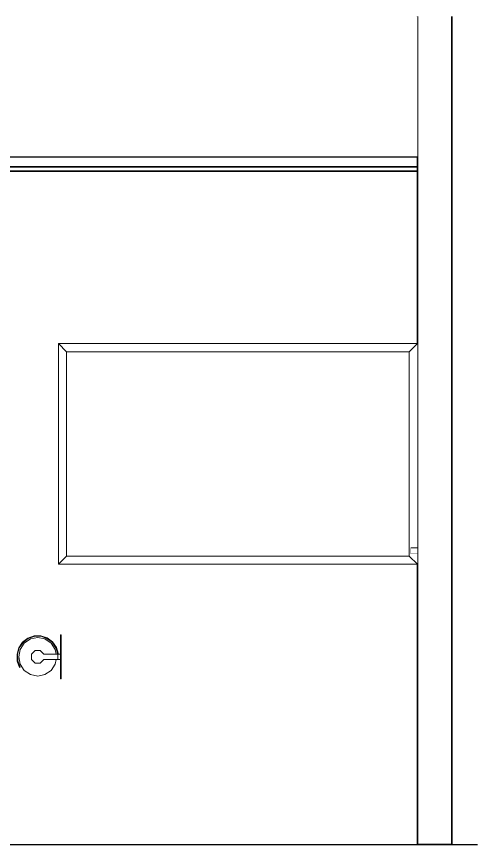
# Model space of a CAD drawing. Header units: millimetres. Extents: x 14397 to 67587, y -11631 to -8348.
# Drawn here: x 33415 to 35084, y -11348 to -8348 of the extents above; entities that cross this region are included whole.
import ezdxf

# ---------------------------------------------------------------- set-up
doc = ezdxf.new("R2010")
doc.units = ezdxf.units.MM
doc.header["$MEASUREMENT"] = 0
doc.linetypes.add('Wipeout_Contour', pattern=[1000, 0, -1000])
for name, color, linetype in [('NewA-Ee_25_10-M_WallsInternal', 7, 'Continuous'), ('NewA-Ee_30_40-M_Floors', 7, 'Continuous'), ('NewA-Ee_40_20-M_GeneralFFAndEInternalEquipment', 7, 'Continuous'), ('NewA-Ss_30_25-M_CeilingAndSoffitSystems', 7, 'Continuous')]:
    doc.layers.add(name, color=color, linetype=linetype)

# ---------------------------------------------------------------- blocks, each defined once
blk = doc.blocks.new('Section Elem_48_6', base_point=(23895.5, -115148.2))
at = {"layer": 'NewA-Ee_25_10-M_WallsInternal', "color": 92, "linetype": 'Continuous', "lineweight": 35}
for p, q in [((34866.8, -8348.2), (34866.8, -8858.2)), ((34991.8, -8348.2), (34991.8, -8403.2)), ((34991.8, -8453.2), (34991.8, -11348.2)), ((34866.8, -8908.2), (34866.8, -11348.2)), ((34991.8, -11348.2), (34866.8, -11348.2))]:
    blk.add_line(p, q, dxfattribs=at)
at = {"layer": 'NewA-Ee_25_10-M_WallsInternal', "color": 92, "linetype": 'Continuous', "lineweight": 35, "flags": 128}
for points in [[(34991.8, -8403.2), (34991.8, -8438.2), (34991.8, -8453.2)], [(34866.8, -8858.2), (34866.8, -8893.2), (34866.8, -8908.2)]]:
    blk.add_lwpolyline(points, dxfattribs=at)
blk = doc.blocks.new('Section Elem_49_6', base_point=(23895.5, -115148.2))
at = {"color": 254, "linetype": 'Wipeout_Contour', "lineweight": 0, "ltscale": 138180.127655}
blk.add_wipeout([(34866.8, -8348.2), (32040.8, -8348.2), (32040.8, -8858.2), (34866.8, -8858.2)], dxfattribs=at).dxf.layer = 'NewA-Ee_25_10-M_WallsInternal'
blk = doc.blocks.new('Section Elem_50_6', base_point=(23895.5, -115148.2))
at = {"layer": 'NewA-Ee_30_40-M_Floors', "linetype": 'Continuous'}
for p, q in [((31799.9, -11348.2), (31890.8, -11348.2)), ((32040.8, -11348.2), (34866.8, -11348.2)), ((34991.8, -11348.2), (35084.1, -11348.2))]:
    blk.add_line(p, q, dxfattribs=at)
blk = doc.blocks.new('Section Elem_51_6', base_point=(23895.5, -115148.2))
at = {"layer": 'NewA-Ss_30_25-M_CeilingAndSoffitSystems', "linetype": 'Continuous', "lineweight": 13}
h = blk.add_hatch(dxfattribs=at)
h.set_pattern_fill('Plaster_0006', color=6, style=0, pattern_type=2)
h.set_pattern_definition([(0, (23895.45, -115148.235), (0, 86.60254), [0, -50]), (0, (23920.45, -115104.93), (0, 86.60254), [0, -50])])
h.paths.add_polyline_path([(32040.8, -8893.2), (32040.8, -8908.2), (34866.8, -8908.2), (34866.8, -8893.2)])
at = {"layer": 'NewA-Ss_30_25-M_CeilingAndSoffitSystems', "linetype": 'Continuous'}
blk.add_line((34866.8, -8858.2), (32040.8, -8858.2), dxfattribs=at)
at = {"layer": 'NewA-Ss_30_25-M_CeilingAndSoffitSystems', "color": 92, "linetype": 'Continuous', "lineweight": 35}
for p, q in [((34866.8, -8893.2), (32040.8, -8893.2)), ((34866.8, -8908.2), (32040.8, -8908.2))]:
    blk.add_line(p, q, dxfattribs=at)
blk = doc.blocks.new('Section Elem_53_6', base_point=(23895.5, -115148.2))
at = {"color": 254, "linetype": 'Wipeout_Contour', "lineweight": 0, "ltscale": 140918.847939}
blk.add_wipeout([(33574.5, -10588.2), (33574.5, -10748.2), (33576.5, -10748.2), (33576.5, -10588.2)], dxfattribs=at).dxf.layer = 'NewA-Ee_40_20-M_GeneralFFAndEInternalEquipment'
at = {"color": 254, "linetype": 'Wipeout_Contour', "lineweight": 0, "ltscale": 878809.589054}
blk.add_wipeout([(33428.6, -10641.4), (33423.4, -10668.2), (33428.6, -10695), (33443.4, -10717.7), (33465.7, -10732.9), (33491.9, -10738.2), (33518.2, -10732.9), (33540.4, -10717.7), (33555.3, -10695), (33558.6, -10678.2), (33514.4, -10678.2), (33501, -10691.5), (33482.4, -10691.3), (33469.3, -10677.7), (33469.3, -10658.7), (33482.4, -10645.2), (33501, -10645), (33514.4, -10658.2), (33558.6, -10658.2), (33555.3, -10641.4), (33540.4, -10618.7), (33518.2, -10603.6), (33491.9, -10598.2), (33465.7, -10603.6), (33443.4, -10618.7)], dxfattribs=at).dxf.layer = 'NewA-Ee_40_20-M_GeneralFFAndEInternalEquipment'
at = {"layer": 'NewA-Ee_40_20-M_GeneralFFAndEInternalEquipment', "color": 1, "linetype": 'Continuous', "lineweight": 18}
for p, q in [((33465.7, -10732.9), (33491.9, -10738.2)), ((33491.9, -10738.2), (33518.2, -10732.9)), ((33574.5, -10748.2), (33576.5, -10748.2))]:
    blk.add_line(p, q, dxfattribs=at)
at = {"color": 254, "linetype": 'Wipeout_Contour', "lineweight": 0, "ltscale": 948756.418704}
blk.add_wipeout([(33574.5, -10658.2), (33566.7, -10658.2), (33559.8, -10634.6), (33545.9, -10614.5), (33526.5, -10599.8), (33503.6, -10592.2), (33479.4, -10592.3), (33456.6, -10600.2), (33437.3, -10615.1), (33423.7, -10635.4), (33417, -10659.1), (33418, -10683.7), (33426.6, -10706.7), (33428.3, -10705.7), (33420, -10683.3), (33419, -10659.4), (33425.4, -10636.3), (33438.7, -10616.5), (33457.4, -10602), (33479.6, -10594.3), (33503.1, -10594.1), (33525.5, -10601.5), (33544.4, -10615.7), (33557.9, -10635.3), (33564.7, -10658.2), (33564.7, -10678.2), (33574.5, -10678.2)], dxfattribs=at).dxf.layer = 'NewA-Ee_40_20-M_GeneralFFAndEInternalEquipment'
at = {"layer": 'NewA-Ee_40_20-M_GeneralFFAndEInternalEquipment', "color": 1, "linetype": 'Continuous', "lineweight": 18}
for p, q in [((33576.5, -10588.2), (33574.5, -10588.2)), ((33437.3, -10615.1), (33423.7, -10635.4)), ((33425.4, -10636.3), (33438.7, -10616.5)), ((33443.4, -10618.7), (33428.6, -10641.4)), ((33456.6, -10600.2), (33437.3, -10615.1)), ((33438.7, -10616.5), (33457.4, -10602)), ((33465.7, -10603.6), (33443.4, -10618.7)), ((33479.4, -10592.3), (33456.6, -10600.2)), ((33457.4, -10602), (33479.6, -10594.3)), ((33491.9, -10598.2), (33465.7, -10603.6)), ((33503.6, -10592.2), (33479.4, -10592.3)), ((33479.6, -10594.3), (33503.1, -10594.1)), ((33518.2, -10603.6), (33491.9, -10598.2)), ((33503.1, -10594.1), (33525.5, -10601.5)), ((33526.5, -10599.8), (33503.6, -10592.2)), ((33540.4, -10618.7), (33518.2, -10603.6)), ((33525.5, -10601.5), (33544.4, -10615.7)), ((33545.9, -10614.5), (33526.5, -10599.8)), ((33423.7, -10635.4), (33417, -10659.1)), ((33419, -10659.4), (33425.4, -10636.3)), ((33428.6, -10641.4), (33423.4, -10668.2)), ((33417, -10659.1), (33418, -10683.7)), ((33420, -10683.3), (33419, -10659.4)), ((33423.4, -10668.2), (33428.6, -10695)), ((33418, -10683.7), (33426.6, -10706.7)), ((33428.3, -10705.7), (33420, -10683.3)), ((33426.6, -10706.7), (33428.3, -10705.7)), ((33428.6, -10695), (33443.4, -10717.7)), ((33443.4, -10717.7), (33465.7, -10732.9)), ((33518.2, -10732.9), (33540.4, -10717.7))]:
    blk.add_line(p, q, dxfattribs=at)
at = {"color": 254, "linetype": 'Wipeout_Contour', "lineweight": 0, "ltscale": 351638.276904}
blk.add_wipeout([(33469.3, -10677.7), (33482.4, -10691.3), (33501, -10691.5), (33514.4, -10678.2), (33564.7, -10678.2), (33564.7, -10658.2), (33514.4, -10658.2), (33501, -10645), (33482.4, -10645.2), (33469.3, -10658.7)], dxfattribs=at).dxf.layer = 'NewA-Ee_40_20-M_GeneralFFAndEInternalEquipment'
at = {"layer": 'NewA-Ee_40_20-M_GeneralFFAndEInternalEquipment', "color": 1, "linetype": 'Continuous', "lineweight": 18}
for p, q in [((33574.5, -10588.2), (33574.5, -10748.2)), ((33576.5, -10748.2), (33576.5, -10588.2)), ((33555.3, -10641.4), (33540.4, -10618.7)), ((33544.4, -10615.7), (33557.9, -10635.3)), ((33559.8, -10634.6), (33545.9, -10614.5)), ((33482.4, -10645.2), (33469.3, -10658.7)), ((33501, -10645), (33482.4, -10645.2)), ((33514.4, -10658.2), (33501, -10645)), ((33558.6, -10658.2), (33555.3, -10641.4)), ((33557.9, -10635.3), (33564.7, -10658.2)), ((33566.7, -10658.2), (33559.8, -10634.6)), ((33469.3, -10658.7), (33469.3, -10677.7)), ((33469.3, -10677.7), (33482.4, -10691.3)), ((33501, -10691.5), (33514.4, -10678.2)), ((33564.7, -10658.2), (33514.4, -10658.2)), ((33514.4, -10678.2), (33564.7, -10678.2)), ((33555.3, -10695), (33558.6, -10678.2)), ((33564.7, -10658.2), (33564.7, -10678.2)), ((33564.7, -10678.2), (33574.5, -10678.2)), ((33574.5, -10658.2), (33566.7, -10658.2)), ((33482.4, -10691.3), (33501, -10691.5)), ((33540.4, -10717.7), (33555.3, -10695))]:
    blk.add_line(p, q, dxfattribs=at)
blk = doc.blocks.new('Section Elem_54_6', base_point=(23895.5, -115148.2))
at = {"color": 254, "linetype": 'Wipeout_Contour', "lineweight": 0, "ltscale": 145346.210883}
blk.add_wipeout([(34866.8, -10272.2), (34841.8, -10272.2), (34841.8, -10272.6), (34866.8, -10272.6)], dxfattribs=at).dxf.layer = 'NewA-Ee_40_20-M_GeneralFFAndEInternalEquipment'
at = {"color": 254, "linetype": 'Wipeout_Contour', "lineweight": 0, "ltscale": 145347.11993}
blk.add_wipeout([(34866.8, -10272.6), (34841.8, -10272.6), (34841.8, -10273.8), (34866.8, -10273.8)], dxfattribs=at).dxf.layer = 'NewA-Ee_40_20-M_GeneralFFAndEInternalEquipment'
at = {"color": 254, "linetype": 'Wipeout_Contour', "lineweight": 0, "ltscale": 145348.876249}
blk.add_wipeout([(34866.8, -10273.8), (34841.8, -10273.8), (34841.8, -10275.7), (34866.8, -10275.7)], dxfattribs=at).dxf.layer = 'NewA-Ee_40_20-M_GeneralFFAndEInternalEquipment'
at = {"color": 254, "linetype": 'Wipeout_Contour', "lineweight": 0, "ltscale": 145351.360467}
blk.add_wipeout([(34841.8, -10275.7), (34841.8, -10278.2), (34866.8, -10278.2), (34866.8, -10275.7)], dxfattribs=at).dxf.layer = 'NewA-Ee_40_20-M_GeneralFFAndEInternalEquipment'
at = {"color": 254, "linetype": 'Wipeout_Contour', "lineweight": 0, "ltscale": 145354.403651}
blk.add_wipeout([(34866.8, -10278.2), (34841.8, -10278.2), (34841.8, -10281), (34866.8, -10281)], dxfattribs=at).dxf.layer = 'NewA-Ee_40_20-M_GeneralFFAndEInternalEquipment'
at = {"color": 254, "linetype": 'Wipeout_Contour', "lineweight": 0, "ltscale": 145357.79873}
blk.add_wipeout([(34866.8, -10281), (34841.8, -10281), (34841.8, -10284.2), (34866.8, -10284.2)], dxfattribs=at).dxf.layer = 'NewA-Ee_40_20-M_GeneralFFAndEInternalEquipment'
at = {"color": 254, "linetype": 'Wipeout_Contour', "lineweight": 0, "ltscale": 145361.314516}
blk.add_wipeout([(34866.8, -10284.2), (34841.8, -10284.2), (34841.8, -10287.3), (34866.8, -10287.3)], dxfattribs=at).dxf.layer = 'NewA-Ee_40_20-M_GeneralFFAndEInternalEquipment'
at = {"layer": 'NewA-Ee_40_20-M_GeneralFFAndEInternalEquipment', "color": 1, "linetype": 'Continuous', "lineweight": 18}
blk.add_line((34866.8, -10272.2), (34841.8, -10272.2), dxfattribs=at)
at = {"color": 254, "linetype": 'Wipeout_Contour', "lineweight": 0, "ltscale": 145364.711414}
blk.add_wipeout([(34866.8, -10287.3), (34841.8, -10287.3), (34841.8, -10290.2), (34866.8, -10290.2)], dxfattribs=at).dxf.layer = 'NewA-Ee_40_20-M_GeneralFFAndEInternalEquipment'
at = {"layer": 'NewA-Ee_40_20-M_GeneralFFAndEInternalEquipment', "color": 1, "linetype": 'Continuous', "lineweight": 18}
for p, q in [((34841.8, -10272.2), (34841.8, -10272.6)), ((34841.8, -10272.6), (34841.8, -10273.8))]:
    blk.add_line(p, q, dxfattribs=at)
at = {"color": 254, "linetype": 'Wipeout_Contour', "lineweight": 0, "ltscale": 145367.757749}
blk.add_wipeout([(34841.8, -10290.2), (34841.8, -10292.6), (34866.8, -10292.6), (34866.8, -10290.2)], dxfattribs=at).dxf.layer = 'NewA-Ee_40_20-M_GeneralFFAndEInternalEquipment'
at = {"layer": 'NewA-Ee_40_20-M_GeneralFFAndEInternalEquipment', "color": 1, "linetype": 'Continuous', "lineweight": 18}
blk.add_line((34841.8, -10273.8), (34841.8, -10275.7), dxfattribs=at)
at = {"color": 254, "linetype": 'Wipeout_Contour', "lineweight": 0, "ltscale": 145370.245603}
blk.add_wipeout([(34866.8, -10292.6), (34841.8, -10292.6), (34841.8, -10294.5), (34866.8, -10294.5)], dxfattribs=at).dxf.layer = 'NewA-Ee_40_20-M_GeneralFFAndEInternalEquipment'
at = {"layer": 'NewA-Ee_40_20-M_GeneralFFAndEInternalEquipment', "color": 1, "linetype": 'Continuous', "lineweight": 18}
blk.add_line((34841.8, -10275.7), (34841.8, -10278.2), dxfattribs=at)
at = {"color": 254, "linetype": 'Wipeout_Contour', "lineweight": 0, "ltscale": 145372.005069}
blk.add_wipeout([(34866.8, -10294.5), (34841.8, -10294.5), (34841.8, -10295.7), (34866.8, -10295.7)], dxfattribs=at).dxf.layer = 'NewA-Ee_40_20-M_GeneralFFAndEInternalEquipment'
at = {"color": 254, "linetype": 'Wipeout_Contour', "lineweight": 0, "ltscale": 145372.915927}
blk.add_wipeout([(34866.8, -10295.7), (34841.8, -10295.7), (34841.8, -10296.2), (34866.8, -10296.2)], dxfattribs=at).dxf.layer = 'NewA-Ee_40_20-M_GeneralFFAndEInternalEquipment'
at = {"layer": 'NewA-Ee_40_20-M_GeneralFFAndEInternalEquipment', "color": 1, "linetype": 'Continuous', "lineweight": 18}
for p, q in [((34841.8, -10278.2), (34841.8, -10281)), ((34841.8, -10281), (34841.8, -10284.2)), ((34841.8, -10284.2), (34841.8, -10287.3)), ((34841.8, -10287.3), (34841.8, -10290.2)), ((34841.8, -10290.2), (34841.8, -10292.6)), ((34841.8, -10292.6), (34841.8, -10294.5)), ((34841.8, -10294.5), (34841.8, -10295.7)), ((34841.8, -10295.7), (34841.8, -10296.2)), ((34866.8, -10296.2), (34841.8, -10296.2))]:
    blk.add_line(p, q, dxfattribs=at)
blk = doc.blocks.new('Section Elem_56_6', base_point=(23895.5, -115148.2))
at = {"color": 254, "linetype": 'Wipeout_Contour', "lineweight": 0, "ltscale": 140088.23162}
blk.add_wipeout([(33566.8, -10333.2), (33596.8, -10303.2), (33596.8, -9563.2), (33566.8, -9533.2)], dxfattribs=at).dxf.layer = 'NewA-Ee_40_20-M_GeneralFFAndEInternalEquipment'
at = {"color": 254, "linetype": 'Wipeout_Contour', "lineweight": 0, "ltscale": 362989.200413}
blk.add_wipeout([(34836.8, -9563.2), (34836.8, -10303.2), (34866.8, -10333.2), (34866.8, -10296.2), (34841.8, -10296.2), (34841.8, -10295.7), (34841.8, -10294.5), (34841.8, -10272.2), (34866.8, -10272.2), (34866.8, -9533.2)], dxfattribs=at).dxf.layer = 'NewA-Ee_40_20-M_GeneralFFAndEInternalEquipment'
at = {"color": 254, "linetype": 'Wipeout_Contour', "lineweight": 0, "ltscale": 142097.949507}
blk.add_wipeout([(34866.8, -9533.2), (33566.8, -9533.2), (33596.8, -9563.2), (34836.8, -9563.2)], dxfattribs=at).dxf.layer = 'NewA-Ee_40_20-M_GeneralFFAndEInternalEquipment'
at = {"color": 254, "linetype": 'Wipeout_Contour', "lineweight": 0, "ltscale": 142956.826273}
blk.add_wipeout([(34866.8, -10333.2), (34836.8, -10303.2), (33596.8, -10303.2), (33566.8, -10333.2)], dxfattribs=at).dxf.layer = 'NewA-Ee_40_20-M_GeneralFFAndEInternalEquipment'
at = {"layer": 'NewA-Ee_40_20-M_GeneralFFAndEInternalEquipment', "color": 1, "linetype": 'Continuous', "lineweight": 18}
for p, q in [((33566.8, -10333.2), (33566.8, -9533.2)), ((33566.8, -9533.2), (34866.8, -9533.2)), ((34866.8, -10333.2), (33566.8, -10333.2))]:
    blk.add_line(p, q, dxfattribs=at)
at = {"color": 254, "linetype": 'Wipeout_Contour', "lineweight": 0, "ltscale": 142526.711766}
blk.add_wipeout([(34836.8, -10303.2), (34836.8, -9563.2), (33596.8, -9563.2), (33596.8, -10303.2)], dxfattribs=at).dxf.layer = 'NewA-Ee_40_20-M_GeneralFFAndEInternalEquipment'
at = {"layer": 'NewA-Ee_40_20-M_GeneralFFAndEInternalEquipment', "color": 1, "linetype": 'Continuous', "lineweight": 18}
for p, q in [((33596.8, -9563.2), (33566.8, -9533.2)), ((34866.8, -9533.2), (34836.8, -9563.2)), ((33596.8, -9563.2), (33596.8, -10303.2)), ((34836.8, -9563.2), (33596.8, -9563.2)), ((34836.8, -10303.2), (34836.8, -9563.2)), ((33566.8, -10333.2), (33596.8, -10303.2)), ((33596.8, -10303.2), (34836.8, -10303.2)), ((34836.8, -10303.2), (34866.8, -10333.2))]:
    blk.add_line(p, q, dxfattribs=at)

msp = doc.modelspace()

# ---------------------------------------------------------------- block references
at = {"layer": 'NewA-Ee_25_10-M_WallsInternal', "lineweight": 0}
msp.add_blockref('Section Elem_48_6', (23895.5, -115148.2), dxfattribs=at)
at = {"layer": 'NewA-Ee_30_40-M_Floors', "lineweight": 0}
msp.add_blockref('Section Elem_50_6', (23895.5, -115148.2), dxfattribs=at)
at = {"layer": 'NewA-Ee_40_20-M_GeneralFFAndEInternalEquipment', "lineweight": 0}
msp.add_blockref('Section Elem_53_6', (23895.5, -115148.2), dxfattribs=at)

# ---------------------------------------------------------------- next in the draw order: block references
at = {"layer": 'NewA-Ee_25_10-M_WallsInternal', "lineweight": 0}
msp.add_blockref('Section Elem_49_6', (23895.5, -115148.2), dxfattribs=at)
at = {"layer": 'NewA-Ee_40_20-M_GeneralFFAndEInternalEquipment', "lineweight": 0}
msp.add_blockref('Section Elem_54_6', (23895.5, -115148.2), dxfattribs=at)

# ---------------------------------------------------------------- next in the draw order: block references
msp.add_blockref('Section Elem_56_6', (23895.5, -115148.2), dxfattribs=at)
at = {"layer": 'NewA-Ss_30_25-M_CeilingAndSoffitSystems', "lineweight": 0}
msp.add_blockref('Section Elem_51_6', (23895.5, -115148.2), dxfattribs=at)

doc.saveas('drawing.dxf')
